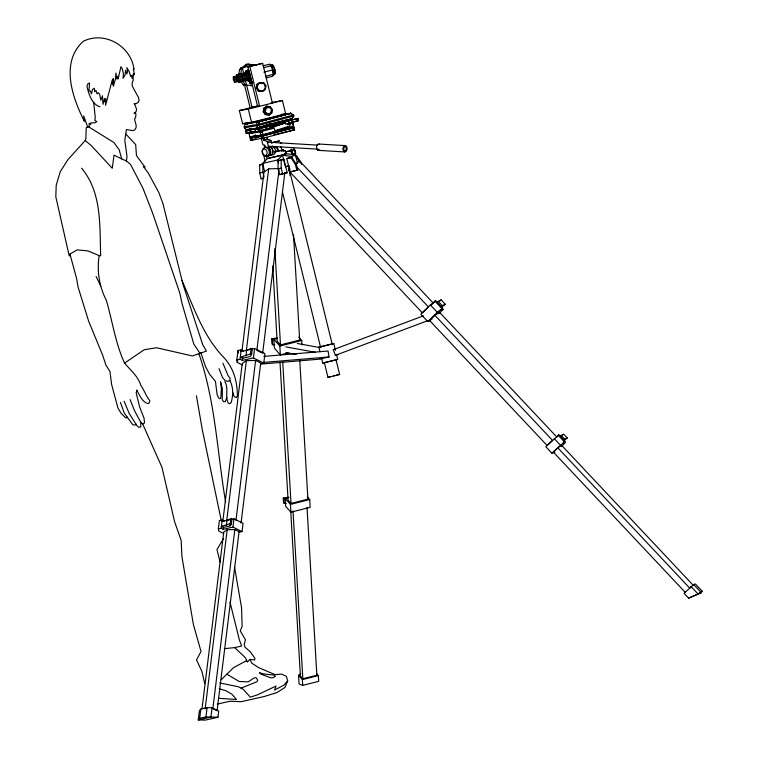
<?xml version="1.0" encoding="UTF-8"?>
<svg xmlns="http://www.w3.org/2000/svg" width="758" height="758" viewBox="0 0 758 758"><rect width="100%" height="100%" fill="white"/><g stroke="black" fill="none" stroke-linecap="round" stroke-linejoin="round"><path stroke-width="1.14" d="M245.175 124.189L258.772 121.839L290.92 113.236L256.649 122.341L256.877 125.837L257.995 127.856L292.266 118.75L293.858 116.002L293.592 114.903L290.361 113.33L245.175 124.189L244.171 126.738L244.436 127.837L246.53 129.694C238.997 134.024 293.422 116.751 257.995 127.856M258.772 121.839L258.999 125.326L260.127 127.344M264.154 134.763L293.507 127.732L294.066 127.647L294.606 129.845L261.69 138.591L261.728 136.203L258.393 136.734M199.856 353.143L193.792 344.028L182.109 303.721L179.864 293.308L152.908 213.86L142.94 188.23L130.556 164.448L126.378 160.942L121.725 158.915L119.177 149.762L113.814 142.476L89.198 127.154L87.653 126.956L86.213 127.619L85.9 138.657L85.228 140.552L68.087 159.417L60.299 171.659L56.225 185.113L55.808 196.786L69.243 256.014L69.963 254.063L77.174 249.884L87.994 250.926L99.127 255.56C96.91 270.919 99.023 286.145 106.253 300.102C112.468 321.079 115.301 343.004 124.549 363.082C130.423 370.122 137.918 376.044 140.798 385.263C144.295 390.18 145.991 396.112 149.847 400.783L149.127 403.104L147.791 403.569C142.21 401.92 139.936 395.562 137.179 391.033L136.762 390.825M222.966 363.243L228.006 375.475L230.044 378.233L229.901 380.687C233.464 387.177 233.199 395.392 231.228 402.413L229.845 403.682L228.291 403.199C224.662 396.576 229.058 388.304 224.832 381.662M242.371 364.968L237.301 362.457L236.828 360.003L237.984 350.556L241.205 349.826L243.526 350.982M237.301 362.457L237.69 359.301M223.771 533.556L218.759 531.064L218.342 528.904L219.356 520.604L222.198 519.96L224.235 520.973M236.828 360.003L240.049 359.273L241.205 349.826M242.067 350.291L263.974 172L268.683 168.835L278.025 168.589M218.342 528.904L221.175 528.269L222.198 519.96M240.049 359.273L242.371 360.42L242.749 357.274M222.852 521.125L242.228 363.47L246.369 360.685L255.617 360.438L260.724 362.978L241.063 522.973M217.972 717.239L210.932 717.077L198.264 719.939L199.676 718.357L200.823 709.052L207.105 707.631L212.079 707.773L218.73 711.08L217.972 717.239L205.304 720.1L198.264 719.939L199.411 710.634L200.823 709.052M221.175 528.269L223.212 529.283L223.468 527.208M202.007 708.872L223.743 532.04L227.182 529.728L234.847 529.529L239.083 531.633L217.063 710.815L212.837 708.711L234.847 529.529M246.341 350.651L268.683 168.835M245.952 355.853L246.644 350.272L251.125 348.415L252.281 348.993L251.599 354.573L250.159 356.582L242.626 358.278L240.314 357.132L250.443 354.005L251.599 354.573M226.708 520.68L246.369 360.685M226.377 525.256L226.974 520.348L230.925 518.718L231.939 519.221L231.342 524.138L230.072 525.9L223.449 527.397L221.402 526.384L230.318 523.626L231.342 524.138M205.162 708.91L227.182 529.728M250.443 354.005L251.125 348.415M199.676 718.357L205.958 716.945L207.105 707.631M230.318 523.626L230.925 518.718M230.072 525.9L230.309 523.93M242.371 360.42L253.428 357.918L254.593 348.481L264.93 353.616L263.775 363.063L260.515 363.793M223.212 529.283L232.952 527.085L233.976 518.775L243.072 523.295L242.048 531.604L238.779 532.343M212.079 707.773L210.932 717.077L205.958 716.945M235.956 520.443L255.617 360.438M256.848 350.376L279.048 169.735M262.647 353.256L284.847 172.616M238.761 74.862L239.519 69.499L246.265 64.373L248.217 64.06L256.545 65.396M240.873 73.469L241.47 69.186L248.217 64.06M256.261 88.127L256.744 84.688L259.435 82.641L263.888 83.001L265.906 85.796L265.423 89.226L262.723 91.282L258.27 90.922L256.261 88.127L257.379 87.947L259.388 90.742L262.723 91.282M257.379 87.947L257.862 84.517L260.553 82.461M265.186 87.028L264.864 89.321L262.164 91.367L258.829 90.837L256.82 88.032L257.303 84.602L259.994 82.556L263.888 83.001M263.225 111.739L263.708 108.309L266.399 106.262L270.293 106.707L272.311 109.503L271.819 112.933L269.128 114.989L265.234 114.543L263.225 111.739L265.793 114.449L269.128 114.989M266.958 106.167L264.267 108.223L263.784 111.653L264.788 113.065M264.902 111.492L265.262 108.915L267.29 107.38L270.341 107.693L271.857 109.787L271.497 112.364L269.469 113.899L266.409 113.586L264.902 111.492L266.968 113.501L269.469 113.899M265.461 111.398L265.821 108.83L267.849 107.285M268.91 113.994L270.938 112.449L271.298 109.882L271.857 109.787M126.378 160.942L127.012 156.603L124.805 140.145L126.425 129.571L132.404 130.594L134.621 130.101L136.127 127.609L136.099 124.918L134.498 119.404L135.587 117.329L135.995 114.079L134.488 112.857M135.777 423.845L135.568 425.001L132.887 424.793L124.293 413.101L120.389 402.384M226.869 397.524L225.154 401.749L223.619 401.731L222.246 399.76L222.35 388.522L220.512 381.776L221.402 388.958L220.805 397.893L219.716 398.746L218.493 397.817L217.139 394.719L215.433 381.331L209.492 374.101L205.532 366.597L200.879 352.754M137.037 389.934L136.156 392.777L139.643 406.97L144.001 418.075L144.551 422.566L143.764 423.694L142.551 423.694L140.789 422.329L134.45 410.533L130.092 399.58M233.331 76.795L234.023 77.515L237.226 76.719L236.534 75.99L233.331 76.795L233.312 79.656L234.686 82.3L237.879 81.494L238.183 80.613L234.98 81.419L234.686 82.3M236.373 75.99L236.79 74.748L247.449 72.076L249.373 75.772M238.704 79.789L239.14 80.253L249.799 77.572L249.382 74.511L248.937 74.047L236.174 77.373L236.989 80.68L239.291 79.609M236.231 76.871L236.534 75.99M236.989 80.68L236.174 77.373M238.126 77.373L238.277 76.729L239.14 80.253M237.718 81.447L238.685 82.461L239.102 81.22L249.761 78.548L249.505 76.7M246.795 71.688L247.44 69.736M248.747 74.616L248.937 74.047M249.761 78.548L249.344 79.789L238.685 82.461M252.585 83.304C249.884 85.635 248.662 80.746 252.149 81.532M250.424 81.855L251.069 79.903M252.376 81.93L250.074 82.29L250.472 83.399M250.453 83.835L250.017 82.072M263.111 65.794L269.829 64.108L271.355 65.709L272.852 69.925L273.458 74.284L272.804 76.226L266.086 77.913M275.306 72.967L273.174 73.507L272.681 69.944L271.449 66.496L270.208 65.188L272.34 64.648L273.581 65.955L274.813 69.404L275.306 72.967L274.775 74.568L272.643 75.099M246.255 660.891L247.478 661.99L249.818 659.375L251.817 663.184L258.563 667.59L275.182 674.677L281.588 674.08L286.401 676.373L287.67 680.855L284.98 687.421L276.935 692.585L264.267 696.498L241.328 701.681L230.11 701.245L217.271 704.078M254.546 136.686L257.502 135.985L257.843 137.236L254.887 137.928L254.546 136.686L255.37 134.763M438.228 313.869L439.157 311.908L556.903 437.139M127.259 417.127L126.851 417.942L125.572 417.696L121.327 413.631L117.907 407.994L111.625 384.495L109.929 371.335L105.93 365.148L102.718 355.35L88.582 321.004L78.093 287.14L76.539 278.319L69.963 254.063M292.237 117.926L293.299 116.097L293.033 114.998L290.361 113.33M223.458 538.616L216.987 549.55L220.104 562.133M701.216 592.68L702.192 591.212L695.342 583.935L693.703 584.513L684.104 593.325L688.634 598.147L701.216 592.68L688.634 598.147M277.03 147.886L278.082 150.975L274.576 151.865M287.67 680.855L283.795 685.223L274.519 690.083L276.073 685.999L257.616 694.821L250.301 697.161L243.432 689.477L238.704 686.843L219.687 682.93M264.656 171.753L262.609 163.406L267.299 158.574L272.937 157.152M262.609 163.406L277.826 159.966L282.516 155.134L286.486 153.722L295.497 155.087L297.543 163.434M221.279 679.67L233.625 667.561L246.843 660.588L245.289 657.622L234.696 647.607L224.321 648.687M290.077 169.062L288.561 170.541L422.367 312.846L428.431 306.962L297.06 167.243M441.563 307.814L443.108 309.463L440.218 310.486L442.644 308.136L435.698 300.746L430.345 304.924L420.813 314.182L427.758 321.572L430.478 320.596M433.273 303.105L435.698 300.746M439.905 301.04L441.118 299.865L445.23 304.233L441.459 307.435M427.758 321.572L437.3 312.315L442.644 308.136M434.732 315.12L552.487 440.351L547.143 445.524L429.398 320.293L439.157 311.908M438.948 313.499L443.108 309.463M561.432 446.396L565.402 442.549L562.862 443.458L564.994 441.383L558.883 434.884L545.779 446.699L551.9 453.208L554.884 452.138M556.742 436.949L558.883 434.884M559.991 436.068L563.649 434.107L567.268 437.953L563.952 440.768M551.9 453.208L564.994 441.383M693.324 585.394L561.46 445.154L557.793 447.817L553.368 452.109L685.232 592.349M561.081 436.333L562.588 435.139M702.192 591.212L697.91 593.855L691.059 586.578M268.569 115.074L271.819 112.933M295.459 164.05L299.647 161.009L433.443 303.314M430.099 305.749L432.61 303.92M691.495 586.73L689.666 588.056L557.793 447.817M316.816 673.834L318.351 675.558L318.682 681.328L302.717 685.365L299.05 684L298.538 675.283L300.85 673.663M124.549 363.082L144.323 349.694L156.641 347.761L192.399 355.966L206.441 351.096L202.765 344.833L182.953 284.203L162.885 203.371L158.858 192.589L148.255 173.023L143.385 166.514L145.11 167.3L136.459 155.627L135.691 144.56L125.752 133.967M436.959 302.091L441.118 299.865M441.071 306.459L445.23 304.233M563.611 439.915L567.268 437.953M134.005 113.169L135.938 111.957L136.592 109.389L134.573 103.761M336.04 359.813L324.377 362.694M324.32 362.457L327.977 377.361L330.564 376.603M335.984 359.576L339.641 374.48L327.977 377.361M273.183 157.152L284.544 154.386L283.596 154.556M255.749 131.191L246.104 133.417L245.564 131.219L257.417 128.083M246.104 133.417L252.395 131.636M255.067 129.684L272.122 125.402L272.662 127.609L266.371 129.391L255.607 131.892L255.067 129.684L272.122 125.402M255.607 131.892L256.517 131.522M285.027 121.849L297.998 118.438L298.538 120.645L285.567 124.047L285.027 121.849L280.943 122.73L297.998 118.438M241.063 688.16L256.943 681.726L257.729 680.343L256.308 677.804L254.394 677.737L248.198 681.868L239.206 681.508L226.898 674.165M337.888 354.431L335.396 355.341L333.274 349.703L423.419 315.83M335.396 355.341L428.033 320.558M429.928 319.81L432.126 318.985M333.274 349.703L335.775 348.803M266.143 156.167L267.299 158.574L282.516 155.134L291.527 156.499L295.497 155.087M286.818 158.612L291.726 157.332L296.236 164.202L297.676 170.048L290.096 171.971L286.818 158.612L291.726 157.332M290.911 157.626L295.421 164.495L296.236 164.202M301.03 162.496L300.215 162.79L295.696 155.921L296.52 155.627L301.03 162.496L301.513 164.448M290.096 171.971L297.676 170.048M429.398 320.293L431.15 319.677M335.472 350.376L333.795 343.535L318.9 347.24L321.752 346.378M337.177 359.481L337.698 359.434L322.794 363.091L321.676 358.525M267.536 126.842L284.421 122.275M259.975 130.224L260.78 129.959L261.311 131.901M283.34 122.625L272.52 126.16L272.747 126.993L283.568 123.459M269.441 127.922L285.652 123.023M261.444 135.786L277.504 130.812L261.576 136.014M256.649 122.341L290.92 113.236M272.482 125.61C270.862 126.226 276.026 124.7 273.325 125.373M271.402 142.864L279.456 140.903L271.535 142.883M229.901 380.687L227.751 381.321L225.325 380.706L222.606 377.636L219.015 368.682M324.263 362.608L322.794 363.091M280.271 143.243L281.408 142.845M281.976 150.198L283.407 149.752L282.459 149.923M286.95 166.267L288.391 165.812L332.317 344.672M321.923 346.387L320.482 346.832L331.852 343.999M282.061 149.942L283.53 149.487L282.611 149.648M263.253 178.32L261.159 178.793L259.729 172.947L259.672 164.95L262.429 164.202M278.034 160.8L283.918 159.351L287.206 172.701L279.512 174.643L278.082 168.797L278.034 160.8L280.782 160.052M283.918 159.351L281.171 160.09L281.218 168.087L282.649 173.933M261.159 178.793L263.433 178.177M279.512 174.643L287.206 172.701M262.827 137.331L263.5 140.05L267.28 139.027L270.9 140.401L271.421 142.476M263.5 140.05L267.129 141.414L270.9 140.401M261.169 137.909L262.78 144.39L266.295 147.327L268.673 147.668L272.444 146.645L269.081 146.815M273.572 147.763L277.371 146.881L278.385 150.984L277.456 150.444M265.357 119.66L246.738 123.772L265.745 119.556M246.53 129.694L248.093 129.277M289.006 124.028L292.958 123.128L293.763 126.434L260.856 135.18L249.865 136.942L249.05 133.635L256.27 131.864M249.05 133.635L260.041 131.873L273.572 128.31M287.254 124.653L292.958 123.128M249.865 136.942L253.693 135.985M264.4 137.89L250.709 140.363L250.159 138.155L253.276 137.387M273.723 134.801L294.606 129.845L291.934 128.178L261.15 136.393L250.159 138.155M294.066 127.647L263.272 135.881L263.812 138.079M252.272 139.936L250.709 140.363L251.713 137.814L255.058 137.274M257.597 131.238L261.898 130.111M274.282 147.014L275.239 146.768M274.415 147.298L275.438 147.043M280.848 150.491L275.116 151.913M282.696 151.079L284.961 150.51L286.486 153.722L284.231 154.291M291.536 150.738L294.691 149.942L295.611 153.666L292.446 154.461L291.536 150.738L286.088 151.714L294.691 149.942M263.67 163.728L261.69 164.23L263.026 163.993M288.021 352.944L280.356 354.877L274.396 348.178L273.875 339.338L277.096 338.523M272.738 265.992L277.144 341.147L280.479 344.909L299.675 340.048L293.488 234.355M273.875 339.338L279.844 346.036L301.722 340.503L301.978 344.918M320.151 358.79L322.264 358.25M307.388 496.935L309.7 499.531L310.155 507.32L290.901 512.19L285.662 506.297L285.207 498.508L288.552 497.665M279.986 362.049L288.068 500.109L291.015 503.416L307.9 499.143L299.751 359.898M285.207 498.508L290.447 504.402L309.7 499.531M290.778 511.754L300.405 676.032L302.84 678.77L316.853 675.226L307.028 507.405M298.538 675.283L302.376 679.594L318.351 675.558M242.541 67.652L240.409 68.192L255.152 64.657L253.2 64.97M247.904 66.884L249.865 66.571L259.606 106.234L257.644 106.546L247.904 66.884L260.695 63.672L262.656 63.359L272.397 103.022M249.865 66.571L262.656 63.359M246.009 73.441L245.469 71.233L247.601 70.702M263.519 67.68L271.355 65.709M271.449 66.496L273.581 65.955M236.79 74.748L237.766 75.772L248.425 73.09M249.382 74.511L236.591 77.809M234.023 77.515L234.705 79.438L249.818 75.743M263.898 72.171L274.813 69.404M237.159 80.149L249.988 77.003M265.622 76.245L273.458 74.284M250.036 80.613L247.904 81.153L251.542 80.566L249.107 70.655L245.469 71.233M249.922 82.357L252.376 81.769M250.405 82.925L252.537 82.395M250.235 83.437L252.367 82.906M250.235 83.607L252.679 83.02M250.396 83.617L252.528 83.077M271.184 102.548L282.402 100.539L285.652 113.757L251.542 122.332L242.598 123.772L239.348 110.554L258.677 105.694M244.303 84.053L250.149 107.854L258.506 105.93M239.348 110.554L248.292 109.114L282.402 100.539M242.598 123.772L248.283 122.341M266.712 125.174L271.156 124.056M273.373 123.497L292.266 118.75L275.637 122.682M267.1 125.061L292.266 118.75M279.569 150.586L275.182 151.657L278.385 150.984M277.921 151.193L278.972 150.937M245.564 131.219L262.619 126.927L258.535 127.808M288.893 122.881L298.538 120.645M263.007 129.836L268.578 128.49M276.888 146.578L273.979 147.279M275.59 147.223L277.087 146.853M333.435 375.883L334.96 375.513M285.387 166.817L289.48 165.831M251.476 128.528L249.221 129.031L251.542 128.453M277.4 130.31L293.763 126.434M251.732 137.738L255.522 136.857M253.399 139.671L256.062 139.055M275.723 146.825L273.837 147.26M275.884 147.118L274.178 147.554L277.371 146.881M279.778 124.104L283.198 123.298M276.907 124.918L283.606 123.346M260.373 132.347L262.353 131.883M262.287 135.18L257.341 136.336L257.654 137.586M273.875 147.583L274.813 147.374M336.4 375.163L337.67 374.878M259.672 164.95L262.808 164.24L262.855 172.237L264.059 177.107M259.729 172.947L262.855 172.237M278.082 168.797L281.218 168.087M240.997 351.541L250.168 349.485M252.376 348.983L254.593 348.481M263.841 356.393L328.043 351.011L329.01 356.942L318.976 359.207L260.6 364.096M222.009 521.466L233.976 518.775M234.696 647.607L241.679 646.034L239.367 639.894L230.015 602.155M249.192 129.031L251.372 128.547M269.602 128.263L272.662 127.609M332.298 343.829L333.795 343.535M338.674 374.651L339.641 374.48M282.99 150.861L284.961 150.51M293.431 154.054L295.611 153.666M239.519 69.499L241.47 69.186M240.826 81.58L243.346 85.076L245.298 84.763L252.594 85.929M256.744 84.688L257.862 84.517M264.788 85.976L265.906 85.796M264.305 89.406L265.423 89.226M258.27 90.922L259.388 90.742M270.293 106.707L266.399 106.262M263.708 108.309L264.267 108.223M270.341 107.693L267.29 107.38M265.262 108.915L265.821 108.83M271.752 109.597L272.311 109.503M270.938 112.449L271.497 112.364M266.409 113.586L266.968 113.501M265.234 114.543L265.793 114.449M281.18 114.477L285.652 113.757M293.033 114.998L293.592 114.903L258.734 124.227L244.171 126.738M293.299 116.097L293.858 116.002L258.999 125.326L244.436 127.837M291.375 128.273L291.934 128.178M292.474 130.385L291.915 130.471L293.507 127.732L294.047 129.94M274.69 344.843L272.662 344.738L271.989 343.99L271.686 338.76L277.248 338.011M286.268 503.369L284.127 503.265L283.539 502.601L283.274 498.006L288.978 497.239M134.071 103.818L136.345 103.543L138.326 102.264L139.112 100.426L138.439 97.431L132.262 86.147L132.1 83.2L133.256 80.111L132.944 75.573M263.632 362.419L329.01 356.942M269.194 146.91L272.444 146.645M218.427 698.289L236.468 699.492L231.91 694.205L225.676 690.642L219.176 688.795M271.686 338.76L272.349 339.518L274.377 339.612M283.274 498.006L283.862 498.669L286.003 498.773M319.014 144.039L345.43 145.621A3.193 2.056 -86.6 0 1 346.558 150.766A3.193 2.056 -86.6 0 1 343.061 149.951A3.193 2.056 -86.6 0 1 345.43 145.621M269.185 142.22L317.706 145.129M268.664 146.209L318.332 149.184M318.18 150.349L344.606 151.932M249.818 659.375L254.735 659.953L254.868 658.238L250.168 651.615L245.033 647.247L244.237 644.537L245.44 639.705L240.239 630.855L242.124 626.26L241.546 607.651L234.497 566.927M99.127 255.56L100.681 255.74C99.592 225.95 102.112 192.731 81.608 168.191M246.265 64.373L249.382 64.875M259.435 82.641L261.662 83.001M243.346 85.076L245.431 85.417M297.354 343.478L319.052 347.448M285.832 346.889L315.527 352.318M285.899 352.527L296.17 354.403M99.961 106.736C91.727 104.433 88.743 93.755 86.943 86.44L87.985 83.636L89.577 83.048L88.904 91.064L90.249 90.913L91.5 93.84L92.429 89.539L94.38 88.222L94.703 91.756L95.953 90.505L97.081 93.869L98.294 92.713L99.677 94.362L100.805 100.236L102.491 95.754L103.003 104.291L104.585 98.502L104.519 101.771L105.874 98.73L105.552 105.305L112.288 79.941L112.468 84.204L113.349 78.605L113.34 86.27L115.51 78.87L115.917 73.024L116.827 79.05L117.822 76.226L118.087 78.974L120.967 66.666L122.265 68.722L123.459 73.877L123.014 78.245L124.985 75.241L125.572 70.21L126.823 73.971L127.505 71.584L126.861 67.68L129.163 71.527L130.708 76.501L131.485 75.478L132.176 78.301L133.474 73.659L134.45 74.72L133.342 68.817L134.043 69.433C131.115 46.086 104.689 30.699 83.333 41.254C60.109 62.27 72.181 97.431 84.384 121.299L83.664 115.87L87.653 126.956M121.725 158.915L114.022 155.134L112.25 168.257L91.576 145.887L85.228 140.552M257.815 350.85L261.681 352.773M253.428 357.918L263.775 363.063M232.952 527.085L242.048 531.604M272.473 65.197L274.671 69.423M438.437 301.57L442.539 305.938M434.855 301.049L441.8 308.44M561.29 435.604L564.9 439.451M558.144 435.149L564.255 441.649M693.703 584.513L700.553 591.799M430.345 304.924L437.3 312.315M554.174 438.56L560.285 445.069M288.362 168.257L289.698 169.764M298.718 337.13L301.722 340.503M263.329 83.086L265.347 85.891M242.153 80.386L245.298 84.763M96.114 276.566L100.729 285.927M142.551 423.694L161.966 467.335L174.672 521.987L181.162 540.331L181.92 556.571L193.318 624.185L201.022 651.482L196.53 659.953L201.96 671.512L204.688 683.422M182.005 280.479C193.498 306.772 203.22 336.22 223.525 357.141C233.473 367.516 237.529 381.966 237.349 396.093L236.297 397.609L234.137 396.548L232.734 392.227M124.104 401.209L129.201 413.48L136.885 425.579L138.667 427.285L140.713 426.953L140.789 422.329M238.713 77.676L239.102 79.239M237.766 75.772L238.4 77.562M238.429 78.538L238.704 79.306M198.833 353.522C215.471 401.389 217.214 452.403 225.59 501.967M288.893 121.962L289.963 125.856L274.841 130.793L273.771 126.908M265.85 133.294L266.38 135.407M267.129 141.414L268.673 147.668M264.665 144.825L265.319 147.478M297.079 118.817L297.629 121.015M291.707 120.228L292.247 122.426M292.399 123.222L293.204 126.52M295.421 164.495L296.861 170.342M291.527 156.499L292.038 158.593M336.58 354.867L337.698 359.434M282.516 155.134L285.122 165.756M276.85 147.024L277.854 151.126M271.203 125.771L271.743 127.979M277.826 159.966L278.593 163.093M282.355 191.622L320.653 347.552M265.831 127.183L266.371 129.391M318.9 347.192L320.018 351.769M266.825 137.217L267.28 139.027M262.164 131.361L262.979 134.668M260.041 131.873L260.856 135.18M261.15 136.393L261.69 138.591M259.141 128.803L259.681 131.011M242.361 67.869L243.754 73.535M245.431 80.339L252.111 107.532M263.803 155.722L265.12 161.084M248.292 109.114L251.542 122.332M249.638 130.338L250.178 132.536M221.26 520.481L202.225 429.36L196.436 395.752M237.984 350.556L238.467 353.01M274.822 70.485L275.107 72.597M234.705 79.438L234.98 81.419M93.679 102.226L95.281 117.727L94.759 120.332L96.835 121.659L95.063 122.768L90.894 122.853L90.733 124.596L89.198 123.308L89.198 127.154M289.907 173.279L290.049 175.629M293.014 510.949L302.84 678.77M302.376 679.594L302.717 685.365M282.715 361.812L291.015 503.416M290.447 504.402L290.901 512.19M274.841 248.605L280.479 344.909M279.844 346.036L280.356 354.877M283.862 498.669L284.127 503.265M272.349 339.518L272.662 344.738M319.734 149.762A3.193 2.056 -86.6 0 1 316.531 147.554A3.193 2.056 -86.6 0 1 319.516 144.266M267.953 142.959A2.018 1.298 -86.6 0 1 268.512 142.343M280.716 146.578A2.644 0.635 75.9 0 1 281.682 150.188A2.644 0.635 75.9 0 1 280.867 150.653M270.038 146.777A4.557 3.373 74.9 0 1 272.738 152.548A4.557 3.373 74.9 0 1 268.635 155.191M268.787 147.895A4.557 3.373 74.9 0 1 270.511 153.647A4.557 3.373 74.9 0 1 266.532 155.76M289.764 151.183A1.715 0.54 75.8 0 1 290.2 151.202M291.233 151.297A1.715 0.54 75.8 0 1 292.124 151.335M290.674 151.107A3.193 1.004 75.8 0 1 292.313 150.482M293.138 153.561A3.193 1.004 75.8 0 1 293.09 154.822M293.242 148.852A3.193 1.004 75.8 0 1 295.326 151.78A3.193 1.004 75.8 0 1 294.511 154.585M294.502 150.738A1.715 0.54 75.8 0 1 294.89 151.979M290.901 152.074A1.715 0.54 75.8 0 1 291.565 151.477A1.715 0.54 75.8 0 1 292.237 153.912A1.715 0.54 75.8 0 1 291.46 154.082M284.61 154.082A1.715 0.54 75.8 0 1 284.572 153.315M285.349 153.258A1.715 0.54 75.8 0 1 285.52 153.599M272.624 146.048A4.614 3.42 74.9 0 1 275.4 151.325A4.614 3.42 74.9 0 1 272.084 154.822M270.208 146.701A4.614 3.42 74.9 0 1 272.927 152.548A4.614 3.42 74.9 0 1 268.758 155.201M267.801 147.346A4.614 3.42 74.9 0 1 270.511 153.201A4.614 3.42 74.9 0 1 266.352 155.854M264.457 148.094A4.614 3.42 74.9 0 1 265.982 147.118M233.739 78.444L234.279 80.651L233.739 78.444M236.306 77.922L236.847 80.13L236.306 77.922M275.069 676.307L273.591 677.567L270.852 677.87L261.065 674.194L259.463 672.753L264.182 674.014L273.884 675.103L275.069 676.307M345.989 150.027A2.018 1.298 -86.6 0 0 345.278 146.777A2.018 1.298 -86.6 0 0 343.781 149.516A2.018 1.298 -86.6 0 0 345.989 150.027M262.429 150.33A4.614 3.42 74.9 0 0 266.958 156.404A4.614 3.42 74.9 0 0 268.218 149.042A4.614 3.42 74.9 0 0 262.429 150.33M262.221 151.117A3.269 2.426 74.9 0 0 265.442 155.428A3.269 2.426 74.9 0 0 266.323 150.207A3.269 2.426 74.9 0 0 262.221 151.117"/></g></svg>
